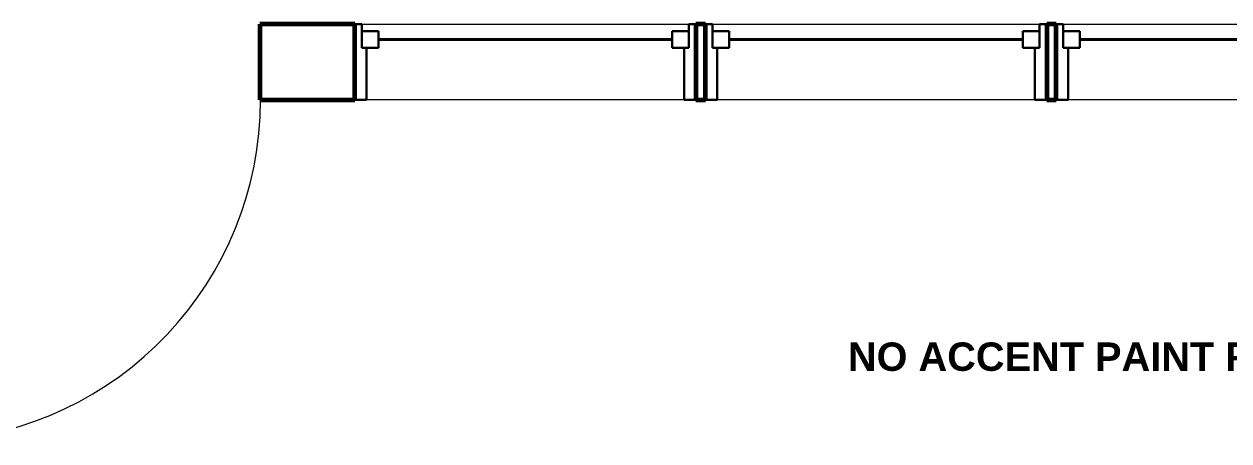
# Model space of a CAD drawing. Header units: inches. Extents: x -827 to 154, y -802 to 207.
# Drawn here: x -456.5 to -329.4, y -802 to -758 of the extents above; entities that cross this region are included whole.
import ezdxf

# ---------------------------------------------------------------- set-up
doc = ezdxf.new("R2010")
doc.units = ezdxf.units.IN
doc.header["$MEASUREMENT"] = 0
for name, color, linetype, lineweight in [('A-DOOR', 31, 'Continuous', 18), ('A-GLAZ', 151, 'Continuous', 18), ('A-WALL', 113, 'Continuous', 18), ('G-ANNO-TEXT', 231, 'Continuous', 9)]:
    doc.layers.add(name, color=color, linetype=linetype, lineweight=lineweight)
doc.styles.add('Arial_B_1', font='arialbd.ttf', dxfattribs={"height": 3})

# ---------------------------------------------------------------- blocks, each defined once
blk = doc.blocks.new('Single-Flush - 36_ x 84_-364649-Level 1')
at = {"layer": 'A-DOOR', "lineweight": 30}
for p, q in [((16, 4), (16, 40.01)), ((18, 40.01), (16, 40.01)), ((18, 4), (18, 40.01)), ((18, 4), (16, 4))]:
    blk.add_line(p, q, dxfattribs=at)
at = {"layer": 'A-DOOR', "lineweight": 9}
blk.add_arc((18, 4), 36.07, 93.1789, 180, dxfattribs=at)
blk = doc.blocks.new('Fixed - 36_ x 72_-394618-Level 1')
at = {"layer": 'A-GLAZ', "lineweight": 30}
for p, q in [((-19.5, 4), (-18.75, 4)), ((-18.75, 1.5), (-18.75, 4)), ((15.75, 1.5), (15.75, 4)), ((16.5, 4), (15.75, 4)), ((-18.75, 3.25), (-18.75, 1.5)), ((-18.75, 3.25), (-17, 3.25)), ((-17, 3.25), (-17, 1.5)), ((14, 3.25), (14, 1.5)), ((15.75, 3.25), (14, 3.25)), ((15.75, 3.25), (15.75, 1.5)), ((-18.75, 1.5), (-17, 1.5)), ((-18.75, 1.5), (-18.25, 1.5)), ((-18.25, -4), (-18.25, 1.5)), ((15.75, 1.5), (14, 1.5)), ((15.25, 1.5), (15.75, 1.5)), ((15.25, 1.5), (15.25, -4)), ((-18.25, -4), (-19.5, -4)), ((15.25, -4), (16.5, -4))]:
    blk.add_line(p, q, dxfattribs=at)
at = {"layer": 'A-GLAZ', "lineweight": 40}
blk.add_line((-17, 2.375), (14, 2.375), dxfattribs=at)

msp = doc.modelspace()

# ---------------------------------------------------------------- linework, layer by layer
at = {"layer": 'A-WALL', "lineweight": 60}
for p, q in [((-421.645614, -757.976424), (-431.645614, -757.976424)), ((-431.645614, -757.976424), (-431.645614, -765.976424)), ((-421.645614, -765.976424), (-421.645614, -757.976424)), ((-384.645614, -757.976424), (-385.645614, -757.976424)), ((-385.645614, -757.976424), (-385.645614, -765.976424)), ((-384.645614, -765.976424), (-384.645614, -757.976424)), ((-347.645614, -757.976424), (-348.645614, -757.976424)), ((-348.645614, -757.976424), (-348.645614, -765.976424)), ((-347.645614, -765.976424), (-347.645614, -757.976424)), ((-431.645614, -765.976424), (-421.645614, -765.976424)), ((-385.645614, -765.976424), (-384.645614, -765.976424)), ((-348.645614, -765.976424), (-347.645614, -765.976424))]:
    msp.add_line(p, q, dxfattribs=at)
at = {"layer": 'A-WALL'}
for p, q in [((-421.645614, -757.976424), (-385.645614, -757.976424)), ((-384.645614, -757.976424), (-348.645614, -757.976424)), ((-347.645614, -757.976424), (-311.645614, -757.976424)), ((-385.645614, -765.976424), (-421.645614, -765.976424)), ((-348.645614, -765.976424), (-384.645614, -765.976424)), ((-311.645614, -765.976424), (-347.645614, -765.976424))]:
    msp.add_line(p, q, dxfattribs=at)

# ---------------------------------------------------------------- block references
at = {"layer": 'A-DOOR', "rotation": 180}
msp.add_blockref('Single-Flush - 36_ x 84_-364649-Level 1', (-449.645614, -761.976424), dxfattribs=at)
at = {"layer": 'A-GLAZ'}
for p in [(-402.145614, -761.976424), (-365.145614, -761.976424), (-328.145614, -761.976424)]:
    msp.add_blockref('Fixed - 36_ x 72_-394618-Level 1', p, dxfattribs=at)

# ---------------------------------------------------------------- texts
at = {"layer": 'G-ANNO-TEXT', "color": 7, "insert": (-369.618978, -791.591207), "char_height": 3, "width": 112.11, "attachment_point": 1, "style": 'Arial_B_1', "bg_fill": 3, "box_fill_scale": 1.25, "bg_fill_color": 256, "bg_fill_true_color": 13158600, "bg_fill_transparency": 0}
msp.add_mtext('NO ACCENT PAINT FOR OVERALL PROJECT', dxfattribs=at)

doc.saveas('drawing.dxf')
